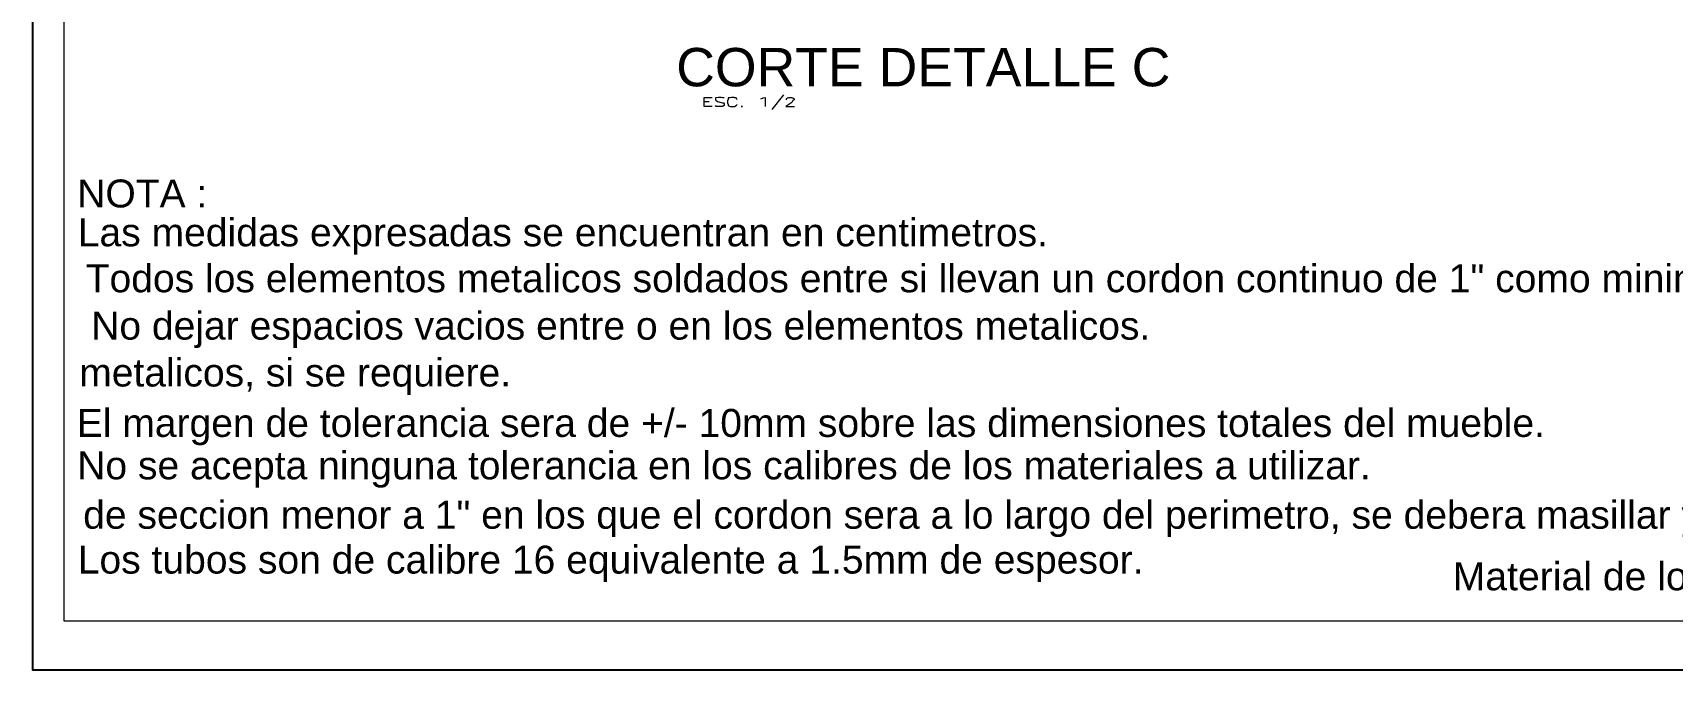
# Model space of a CAD drawing. Header units: inches. Extents: x -0.03 to 5.28, y 0.2 to 3.61.
# Drawn here: x -0.034 to 1.724, y 0.2 to 0.884 of the extents above; entities that cross this region are included whole.
import ezdxf

# ---------------------------------------------------------------- set-up
doc = ezdxf.new("R2010")
doc.units = ezdxf.units.IN
doc.header["$MEASUREMENT"] = 0
for name, color, linetype in [('PDF_PDF2_PDF4_PDF10_COTAS', 7, 'Continuous'), ('PDF_PDF2_PDF4_PDF10_TEXTO', 7, 'Continuous'), ('PDF_Texto', 7, 'Continuous')]:
    doc.layers.add(name, color=color, linetype=linetype)
doc.styles.add('PDF Arial', font='arial.ttf')

msp = doc.modelspace()

# ---------------------------------------------------------------- linework, layer by layer
msp.add_lwpolyline([(5.281, 0.2), (-0.0337, 0.2), (-0.0337, 3.6149), (5.281, 3.6149)], close=True)
at = {"layer": 'PDF_PDF2_PDF4_PDF10_COTAS', "lineweight": 5}
msp.add_lwpolyline([(0, 3.5805), (5.2305, 3.5805), (5.2305, 0.2526), (0, 0.2526)], close=True, dxfattribs=at)
at = {"layer": 'PDF_PDF2_PDF4_PDF10_TEXTO', "lineweight": 18}
for points in [[(0.6947, 0.8049), (0.6861, 0.8049), (0.6861, 0.8146), (0.6947, 0.8146)], [(0.6861, 0.8103), (0.6915, 0.8103)], [(0.7075, 0.814), (0.7059, 0.814), (0.7043, 0.8146), (0.7016, 0.8146), (0.699, 0.814), (0.6984, 0.814), (0.6984, 0.8119), (0.699, 0.8114), (0.7006, 0.8103), (0.7043, 0.8092), (0.7059, 0.8087), (0.707, 0.8087), (0.7075, 0.8076), (0.7075, 0.806), (0.7059, 0.8049), (0.7043, 0.8049), (0.7016, 0.8049), (0.699, 0.8049), (0.6984, 0.806)], [(0.7214, 0.8119), (0.7204, 0.814), (0.7188, 0.814), (0.7182, 0.8146), (0.7156, 0.8146), (0.714, 0.814), (0.7118, 0.814), (0.7118, 0.8119), (0.7113, 0.8114), (0.7113, 0.8087), (0.7118, 0.8071), (0.7118, 0.806), (0.714, 0.8049), (0.7156, 0.8049), (0.7182, 0.8049), (0.7188, 0.8049), (0.7204, 0.806), (0.7214, 0.8071)], [(0.7471, 0.813), (0.7493, 0.814), (0.7514, 0.8146), (0.7514, 0.8049)], [(0.7712, 0.8173), (0.7589, 0.8017)], [(0.7744, 0.8119), (0.7744, 0.813), (0.7755, 0.814), (0.776, 0.814), (0.7771, 0.8146), (0.7798, 0.8146), (0.7814, 0.814), (0.7825, 0.813), (0.7825, 0.8119), (0.7814, 0.8114), (0.7803, 0.8092), (0.7739, 0.8049), (0.783, 0.8049)]]:
    msp.add_lwpolyline(points, dxfattribs=at)
msp.add_lwpolyline([(0.7268, 0.8049), (0.7257, 0.8049), (0.7268, 0.8049), (0.7273, 0.8049)], close=True, dxfattribs=at)

# ---------------------------------------------------------------- texts
at = {"layer": 'PDF_Texto', "attachment_point": 7, "style": 'PDF Arial'}
for s, insert, char_height in [('CORTE DETALLE C', (0.6562, 0.8259), 0.041123), ('NOTA :', (0.0139, 0.6961), 0.02997), ('Las medidas expresadas se encuentran en centimetros.', (0.0145, 0.6458), 0.029973), ('Todos los elementos metalicos soldados entre si llevan un cordon continuo de 1" como minimo, salvo aquellos elementos', (0.023, 0.5965), 0.0299728), ('No dejar espacios vacios entre o en los elementos metalicos.', (0.0289, 0.5457), 0.029973), ('metalicos, si se requiere.', (0.0161, 0.4954), 0.029973), ('El margen de tolerancia sera de +/- 10mm sobre las dimensiones totales del mueble.', (0.0134, 0.4413), 0.029973), ('No se acepta ninguna tolerancia en los calibres de los materiales a utilizar.', (0.0139, 0.3958), 0.029973), ('de seccion menor a 1" en los que el cordon sera a lo largo del perimetro, se debera masillar y esmerirar los elementos', (0.0203, 0.3428), 0.0299728), ('Los tubos son de calibre 16 equivalente a 1.5mm de espesor.', (0.0145, 0.2947), 0.029973)]:
    msp.add_mtext(s, dxfattribs=dict(at, insert=insert, char_height=char_height))
at = {"layer": 'PDF_Texto', "insert": (1.4888, 0.2802), "char_height": 0.030051, "width": 1.26178, "attachment_point": 7, "style": 'PDF Arial'}
msp.add_mtext('Material de los tubos: Acero  LAC, Acabado: Pintura electrostática.', dxfattribs=at)

doc.saveas('drawing.dxf')
